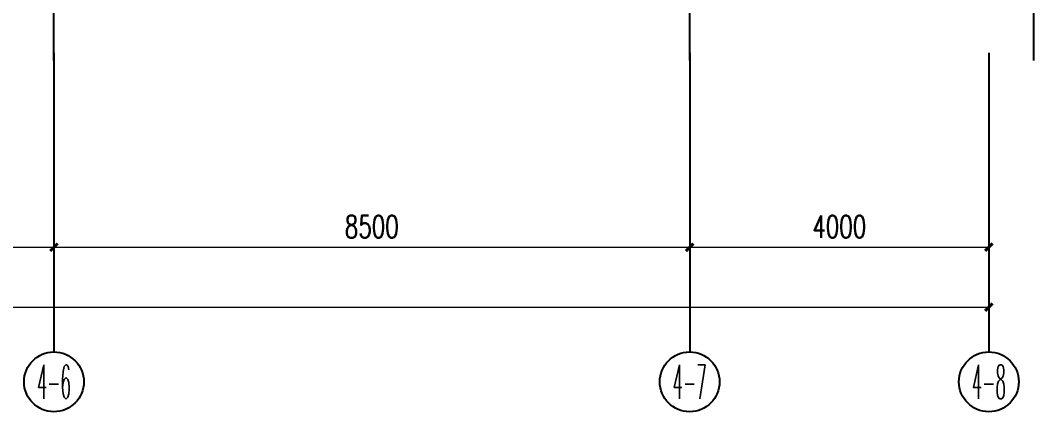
# Model space of a CAD drawing. Extents: x -124594 to 516503, y -3148 to 203159.
# Drawn here: x 135708 to 149258, y 12439 to 17676 of the extents above; entities that cross this region are included whole.
import ezdxf
from ezdxf.enums import TextEntityAlignment as Align

# ---------------------------------------------------------------- set-up
doc = ezdxf.new("R2010")
doc.units = 0
doc.header["$LTSCALE"] = 1000
doc.header["$MEASUREMENT"] = 0
doc.linetypes.add('DOTE', pattern=[2.42, 2, -0.2, 0.02, -0.2])
for name, color, linetype in [('AXIS', 3, 'Continuous'), ('AXIS_TEXT', 7, 'Continuous'), ('J-AXIS-轴线', 1, 'DOTE')]:
    doc.layers.add(name, color=color, linetype=linetype)
doc.layers.add('建筑底图', color=8, linetype='Continuous', lineweight=5)
doc.styles.add('_TCH_AXIS', font='COMPLEX', dxfattribs={"bigfont": 'GBCBIG'})
doc.styles.add('_TCH_DIM_T3', font='SIMPLEX', dxfattribs={"width": 0.705882, "bigfont": 'GBCBIG'})
doc.styles.add('COMPLEX', font='COMPLEX')
doc.dimstyles.new('_TCH_ARCH&&100', dxfattribs={"dimtxt": 297.5, "dimasz": 100, "dimexe": 250, "dimexo": 300, "dimgap": 126.25, "dimtad": 1, "dimdec": 0, "dimzin": 0, "dimdsep": 46, "dimtxsty": '_TCH_DIM_T3', "dimblk": 'ARCHTICK', "dimcen": 0.09, "dimclrt": 7, "dimazin": 2, "dimtfac": 1, "dimtdec": 0, "dimtix": 1, "dimtmove": 2, "dimatfit": 3, "dimfxl": 1, "dimtolj": 1, "dimtzin": 0, "dimarcsym": 0})

# ---------------------------------------------------------------- blocks, each defined once
blk = doc.blocks.new('_AXISO')
blk.add_circle((0, 0), 0.5)
at = {"layer": 'AXIS_TEXT', "style": 'COMPLEX', "width": 1.041667}
blk.add_attdef('A', text='', height=0.56, dxfattribs=at).set_placement((-0.25, -0.28), (0.25, -0.28), align=Align.FIT)
blk = doc.blocks.new('_ArchTick')
at = {"color": 0, "linetype": 'ByBlock', "const_width": 0.4}
blk.add_lwpolyline([(-0.5, -0.5), (0.5, 0.5)], dxfattribs=at)
blk = doc.blocks.new('*D153')
at = {"layer": 'AXIS', "color": 0, "lineweight": -2, "transparency": 16777216}
for p, q in [((102158, 93491), (102158, 90241)), ((148658, 93491), (148658, 90241)), ((102158, 90491), (148658, 90491))]:
    blk.add_line(p, q, dxfattribs=at)
at = {"layer": 'Defpoints', "color": 0, "transparency": 16777216}
for p in [(102158, 93791), (148658, 93791), (148658, 90491)]:
    blk.add_point(p, dxfattribs=at)
at = {"layer": 'AXIS', "color": 0, "lineweight": -2, "transparency": 16777216, "xscale": 100, "yscale": 100, "zscale": 100, "rotation": 180}
blk.add_blockref('_ArchTick', (102158, 90491), dxfattribs=at)
at = {"layer": 'AXIS', "color": 0, "lineweight": -2, "transparency": 16777216, "xscale": 100, "yscale": 100, "zscale": 100}
blk.add_blockref('_ArchTick', (148658, 90491), dxfattribs=at)
at = {"layer": 'AXIS', "color": 7, "transparency": 16777216, "insert": (125408, 90766), "char_height": 297.5, "attachment_point": 5, "style": '_TCH_DIM_T3'}
blk.add_mtext('\\A1;46500', dxfattribs=at)
blk = doc.blocks.new('*D154')
at = {"layer": 'AXIS', "color": 0, "lineweight": -2, "transparency": 16777216}
for p, q in [((144658, 93491), (144658, 91041)), ((148658, 93491), (148658, 91041)), ((144658, 91291), (148658, 91291))]:
    blk.add_line(p, q, dxfattribs=at)
at = {"layer": 'Defpoints', "color": 0, "transparency": 16777216}
for p in [(144658, 93791), (148658, 93791), (148658, 91291)]:
    blk.add_point(p, dxfattribs=at)
at = {"layer": 'AXIS', "color": 0, "lineweight": -2, "transparency": 16777216, "xscale": 100, "yscale": 100, "zscale": 100, "rotation": 180}
blk.add_blockref('_ArchTick', (144658, 91291), dxfattribs=at)
at = {"layer": 'AXIS', "color": 0, "lineweight": -2, "transparency": 16777216, "xscale": 100, "yscale": 100, "zscale": 100}
blk.add_blockref('_ArchTick', (148658, 91291), dxfattribs=at)
at = {"layer": 'AXIS', "color": 7, "transparency": 16777216, "insert": (146658, 91566), "char_height": 297.5, "attachment_point": 5, "style": '_TCH_DIM_T3'}
blk.add_mtext('\\A1;4000', dxfattribs=at)
blk = doc.blocks.new('*D155')
at = {"layer": 'AXIS', "color": 0, "lineweight": -2, "transparency": 16777216}
for p, q in [((136158, 93491), (136158, 91041)), ((144658, 93491), (144658, 91041)), ((136158, 91291), (144658, 91291))]:
    blk.add_line(p, q, dxfattribs=at)
at = {"layer": 'Defpoints', "color": 0, "transparency": 16777216}
for p in [(136158, 93791), (144658, 93791), (144658, 91291)]:
    blk.add_point(p, dxfattribs=at)
at = {"layer": 'AXIS', "color": 0, "lineweight": -2, "transparency": 16777216, "xscale": 100, "yscale": 100, "zscale": 100, "rotation": 180}
blk.add_blockref('_ArchTick', (136158, 91291), dxfattribs=at)
at = {"layer": 'AXIS', "color": 0, "lineweight": -2, "transparency": 16777216, "xscale": 100, "yscale": 100, "zscale": 100}
blk.add_blockref('_ArchTick', (144658, 91291), dxfattribs=at)
at = {"layer": 'AXIS', "color": 7, "transparency": 16777216, "insert": (140408, 91566), "char_height": 297.5, "attachment_point": 5, "style": '_TCH_DIM_T3'}
blk.add_mtext('\\A1;8500', dxfattribs=at)
blk = doc.blocks.new('*D156')
at = {"layer": 'AXIS', "color": 0, "lineweight": -2, "transparency": 16777216}
for p, q in [((127658, 93491), (127658, 91041)), ((136158, 93491), (136158, 91041)), ((127658, 91291), (136158, 91291))]:
    blk.add_line(p, q, dxfattribs=at)
at = {"layer": 'Defpoints', "color": 0, "transparency": 16777216}
for p in [(127658, 93791), (136158, 93791), (136158, 91291)]:
    blk.add_point(p, dxfattribs=at)
at = {"layer": 'AXIS', "color": 0, "lineweight": -2, "transparency": 16777216, "xscale": 100, "yscale": 100, "zscale": 100, "rotation": 180}
blk.add_blockref('_ArchTick', (127658, 91291), dxfattribs=at)
at = {"layer": 'AXIS', "color": 0, "lineweight": -2, "transparency": 16777216, "xscale": 100, "yscale": 100, "zscale": 100}
blk.add_blockref('_ArchTick', (136158, 91291), dxfattribs=at)
at = {"layer": 'AXIS', "color": 7, "transparency": 16777216, "insert": (131908, 91566), "char_height": 297.5, "attachment_point": 5, "style": '_TCH_DIM_T3'}
blk.add_mtext('\\A1;8500', dxfattribs=at)
blk = doc.blocks.new('HGSDEWS')
at = {"layer": 'AXIS', "color": 8}
for p, q in [((136158.3, 93890.8), (136158.3, 89890.8)), ((144658.3, 93890.8), (144658.3, 89890.8)), ((148658.3, 93890.8), (148658.3, 89890.8))]:
    blk.add_line(p, q, dxfattribs=at)
at = {"layer": 'J-AXIS-轴线', "color": 8}
for p, q in [((136158.3, 93790.8), (136158.3, 119790.8)), ((144658.3, 93790.8), (144658.3, 119790.8)), ((149258.3, 93790.8), (149258.3, 107890.8))]:
    blk.add_line(p, q, dxfattribs=at)
at = {"layer": 'AXIS', "color": 8}
ref = blk.add_blockref('_AXISO', (136158.3, 89490.8), dxfattribs=dict(at, xscale=800, yscale=800, zscale=800))
ref.add_attrib('A', '4-6', dxfattribs={"layer": 'AXIS_TEXT', "color": 8, "height": 452.55, "style": '_TCH_AXIS', "width": 0.344262}).set_placement((135932.1, 89264.5), (136384.6, 89264.5), align=Align.FIT)
ref = blk.add_blockref('_AXISO', (144658.3, 89490.8), dxfattribs=dict(at, xscale=800, yscale=800, zscale=800))
ref.add_attrib('A', '4-7', dxfattribs={"layer": 'AXIS_TEXT', "color": 8, "height": 452.55, "style": '_TCH_AXIS', "width": 0.344262}).set_placement((144432.1, 89264.5), (144884.6, 89264.5), align=Align.FIT)
ref = blk.add_blockref('_AXISO', (148658.3, 89490.8), dxfattribs=dict(at, xscale=800, yscale=800, zscale=800))
ref.add_attrib('A', '4-8', dxfattribs={"layer": 'AXIS_TEXT', "color": 8, "height": 452.55, "style": '_TCH_AXIS', "width": 0.344262}).set_placement((148432.1, 89264.5), (148884.6, 89264.5), align=Align.FIT)
for p1, p2, distance, picture, middle in [((102158.3, 93790.8), (148658.3, 93790.8), -3300, '*D153', (125408.3, 90765.8)), ((127658.3, 93790.8), (136158.3, 93790.8), -2500, '*D156', (131908.3, 91565.8)), ((136158.3, 93790.8), (144658.3, 93790.8), -2500, '*D155', (140408.3, 91565.8)), ((144658.3, 93790.8), (148658.3, 93790.8), -2500, '*D154', (146658.3, 91565.8))]:
    dim = blk.add_aligned_dim(p1=p1, p2=p2, distance=distance, dimstyle='_TCH_ARCH&&100', dxfattribs=at)
    dim.commit()
    dim.dimension.update_dxf_attribs({"geometry": picture, "text_midpoint": middle})

msp = doc.modelspace()

# ---------------------------------------------------------------- block references
at = {"layer": '建筑底图'}
msp.add_blockref('HGSDEWS', (0, -76652), dxfattribs=at)

doc.saveas('drawing.dxf')
